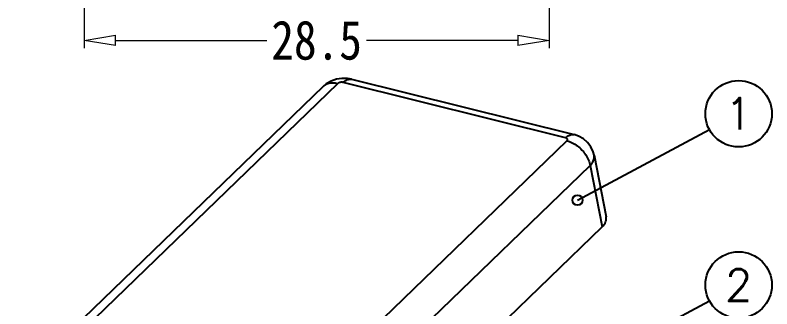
# Model space of a CAD drawing. Header units: millimetres. Extents: x 1055 to 1788, y -1993 to 204.
# Drawn here: x 1152.63 to 1199, y 91.75 to 109.76 of the extents above; entities that cross this region are included whole.
import ezdxf
from ezdxf.enums import TextEntityAlignment as Align

# ---------------------------------------------------------------- set-up
doc = ezdxf.new("R2010")
doc.units = ezdxf.units.MM
doc.layers.add('dim', color=3, linetype='Continuous', lineweight=9)
doc.layers.add('from', color=7, linetype='Continuous')
doc.styles.add('FFS', font='SIMFANG.TTF', dxfattribs={"width": 0.85})
doc.styles.add('TXT', font='txt.shx', dxfattribs={"bigfont": 'gbcbig.shx'})
doc.dimstyles.new('ISO', dxfattribs={"dimscale": 0.6, "dimtxt": 2.5, "dimasz": 2.5, "dimexe": 1.25, "dimexo": 0.625, "dimtad": 0, "dimdsep": 46, "dimtxsty": 'Standard', "dimblk": 'OPEN', "dimcen": 0, "dimclrd": 4, "dimclre": 4, "dimadec": 0, "dimazin": 0, "dimtfac": 1, "dimtofl": 0, "dimtmove": 0, "dimatfit": 3, "dimfxl": 1, "dimarcsym": 0})
doc.dimstyles.new('YanXiu', dxfattribs={"dimtxt": 2.5, "dimasz": 2.2, "dimexe": 1, "dimexo": 0.6, "dimgap": 0.66, "dimtad": 0, "dimzin": 9, "dimdsep": 46, "dimtxsty": 'FFS', "dimblk": 'CLOSEDBLANK', "dimcen": 0, "dimclrd": 256, "dimclre": 131, "dimclrt": 42, "dimazin": 0, "dimtfac": 1, "dimtofl": 0, "dimtmove": 0, "dimatfit": 3, "dimldrblk": 'CLOSEDBLANK', "dimfxl": 1, "dimlwd": 5, "dimlwe": 5, "dimarcsym": 0})

# ---------------------------------------------------------------- blocks, each defined once
blk = doc.blocks.new('_Open')
at = {"color": 0, "linetype": 'ByBlock', "lineweight": -2}
for p, q in [((-1, 0.167), (0, 0)), ((-1, -0.167), (0, 0)), ((0, 0), (-1, 0))]:
    blk.add_line(p, q, dxfattribs=at)
blk = doc.blocks.new('_ClosedBlank')
at = {"color": 0, "linetype": 'ByBlock', "lineweight": -2}
for p, q in [((-1, 0.167), (0, 0)), ((-1, 0.167), (-1, -0.167)), ((0, 0), (-1, -0.167))]:
    blk.add_line(p, q, dxfattribs=at)
blk = doc.blocks.new('*D81')
at = {"layer": 'Defpoints', "color": 0}
for p in [(1185.355, 169.459, 0), (1156.855, 129.459, 0), (1185.355, 108.217)]:
    blk.add_point(p, dxfattribs=at)
at = {"layer": 'dim', "color": 131, "lineweight": 5}
for p, q in [((1185.355, 168.979), (1185.355, 107.737)), ((1156.855, 128.979), (1156.855, 107.737))]:
    blk.add_line(p, q, dxfattribs=at)
at = {"layer": 'dim', "lineweight": 5}
for p, q in [((1158.775, 108.217), (1168.045, 108.217)), ((1183.435, 108.217), (1174.165, 108.217))]:
    blk.add_line(p, q, dxfattribs=at)
at = {"layer": 'dim', "lineweight": 5, "xscale": 1.92, "yscale": 1.92, "zscale": 1.92, "rotation": 180}
blk.add_blockref('_ClosedBlank', (1156.855, 108.217), dxfattribs=at)
at = {"layer": 'dim', "lineweight": 5, "xscale": 1.92, "yscale": 1.92, "zscale": 1.92}
blk.add_blockref('_ClosedBlank', (1185.355, 108.217), dxfattribs=at)
at = {"layer": 'dim', "color": 42, "insert": (1171.105, 108.217), "char_height": 2.4, "attachment_point": 5, "style": 'FFS'}
blk.add_mtext('28.5', dxfattribs=at)
blk = doc.blocks.new('*u72')
at = {"color": 7, "linetype": 'Continuous'}
for p, q in [((4.094, 41.89, 0), (31.361, 35.093, 0)), ((0.6, 40.99, 0), (-37.133, 4.49, 0)), ((2.378, 41.342, 0), (-35.351, 4.846, 0)), ((30.327, 34.692, 0), (3.062, 41.489, 0)), ((-7.24, -2.163, 0), (30.489, 34.334, 0)), ((33.811, 32.579, 0), (35.297, 25.014, 0)), ((-4.41, -5.195, 0), (33.319, 31.301, 0)), ((33.319, 31.301, 0), (34.798, 23.779, 0)), ((-3.348, -13.121, 0), (34.798, 23.779, 0))]:
    blk.add_line(p, q, dxfattribs=at)
at = {"color": 7, "linetype": 'Continuous', "elevation": 0}
for points in [[(4.094, 41.89), (3.586, 41.98), (2.915, 41.991), (2.242, 41.885), (1.593, 41.66), (0.995, 41.317), (0.6, 40.99)], [(33.811, 32.578), (33.699, 32.996), (33.42, 33.594), (33.022, 34.124), (32.514, 34.567), (31.912, 34.906), (31.361, 35.093)]]:
    blk.add_lwpolyline(points, dxfattribs=at)
at = {"color": 7, "linetype": 'Continuous'}
blk.add_ellipse((31.828, 24.515, 0), major_axis=(3.48, 0.426), ratio=0.537148, start_param=-0.618193, end_param=0.03889, dxfattribs=at)
for points, start_tangent, end_tangent in [([(3.062, 41.489, 0), (3.467, 41.79, 0), (3.865, 41.91, 0), (4.094, 41.889, 0)], (0.718749, 0.69527), (0.971324, -0.237759)), ([(2.378, 41.342, 0), (1.749, 41.421, 0), (1.179, 41.333, 0), (0.707, 41.083, 0), (0.6, 40.989, 0)], (-0.9703, 0.241905), (-0.718423, -0.695607)), ([(3.062, 41.489, 0), (2.962, 41.507, 0), (2.853, 41.51, 0), (2.742, 41.5, 0), (2.633, 41.477, 0), (2.533, 41.441, 0), (2.447, 41.396, 0), (2.378, 41.342, 0)], (-0.970338, 0.241754), (-0.718915, -0.695098)), ([(30.327, 34.692, 0), (30.732, 34.993, 0), (31.13, 35.113, 0), (31.359, 35.092, 0)], (0.718749, 0.695269), (0.97127, -0.23798)), ([(30.489, 34.334, 0), (30.537, 34.393, 0), (30.561, 34.454, 0), (30.56, 34.514, 0), (30.534, 34.571, 0), (30.485, 34.621, 0), (30.415, 34.662, 0), (30.327, 34.692, 0)], (0.718593, 0.695431), (-0.97026, 0.242066)), ([(30.489, 34.334, 0), (31.139, 34.094, 0), (31.766, 33.707, 0), (32.33, 33.199, 0), (32.796, 32.603, 0), (33.133, 31.956, 0), (33.319, 31.301, 0)], (0.9703, -0.241905), (0.162234, -0.986752)), ([(33.319, 31.301, 0), (33.648, 31.734, 0), (33.812, 32.177, 0), (33.811, 32.578, 0)], (0.693705, 0.72026), (-0.190279, 0.98173))]:
    blk.add_spline(points, degree=3, dxfattribs=dict(at, start_tangent=start_tangent, end_tangent=end_tangent))

msp = doc.modelspace()

# ---------------------------------------------------------------- linework, layer by layer
at = {"layer": 'from', "color": 4}
for centre in [(1196.962, 103.717, 0), (1196.962, 93.216, 0)]:
    msp.add_circle(centre, 2.037, dxfattribs=at)

# ---------------------------------------------------------------- block references
at = {"xscale": 0.5, "yscale": 0.5, "zscale": 0.5}
msp.add_blockref('*u72', (1171.199, 84.891, 0), dxfattribs=at)

# ---------------------------------------------------------------- texts
at = {"layer": 'from', "color": 6, "style": 'TXT'}
for s, p in [('1', (1196.962, 103.717, 0)), ('2', (1196.962, 93.216, 0))]:
    msp.add_text(s, height=1.94, dxfattribs=at).set_placement(p, align=Align.MIDDLE)

# ---------------------------------------------------------------- dimensions: what is measured, and where the dimension line sits
at = {"layer": 'dim'}
dim = msp.add_linear_dim(base=(1185.355, 108.217), p1=(1156.855, 129.459, 0), p2=(1185.355, 169.459, 0), dimstyle='YanXiu', override={"dimtxt": 2.4, "dimasz": 1.92, "dimexe": 0.47976, "dimexo": 0.47976, "dimgap": 0.47976}, dxfattribs=at)
dim.commit()
dim.dimension.update_dxf_attribs({"geometry": '*D81', "text_midpoint": (1171.105, 108.217), "dimtype": 160})

# ---------------------------------------------------------------- leaders
for points in [[(1187.093, 98.416, 0), (1195.168, 102.754, 0)], [(1187.161, 87.951, 0), (1195.168, 92.252, 0)]]:
    msp.add_leader(points, dimstyle='ISO', override={"dimscale": 1, "dimasz": 1.25, "dimexo": 0.125, "dimadec": 2, "dimazin": 2, "dimldrblk": 'Small'}, dxfattribs=at)

doc.saveas('drawing.dxf')
